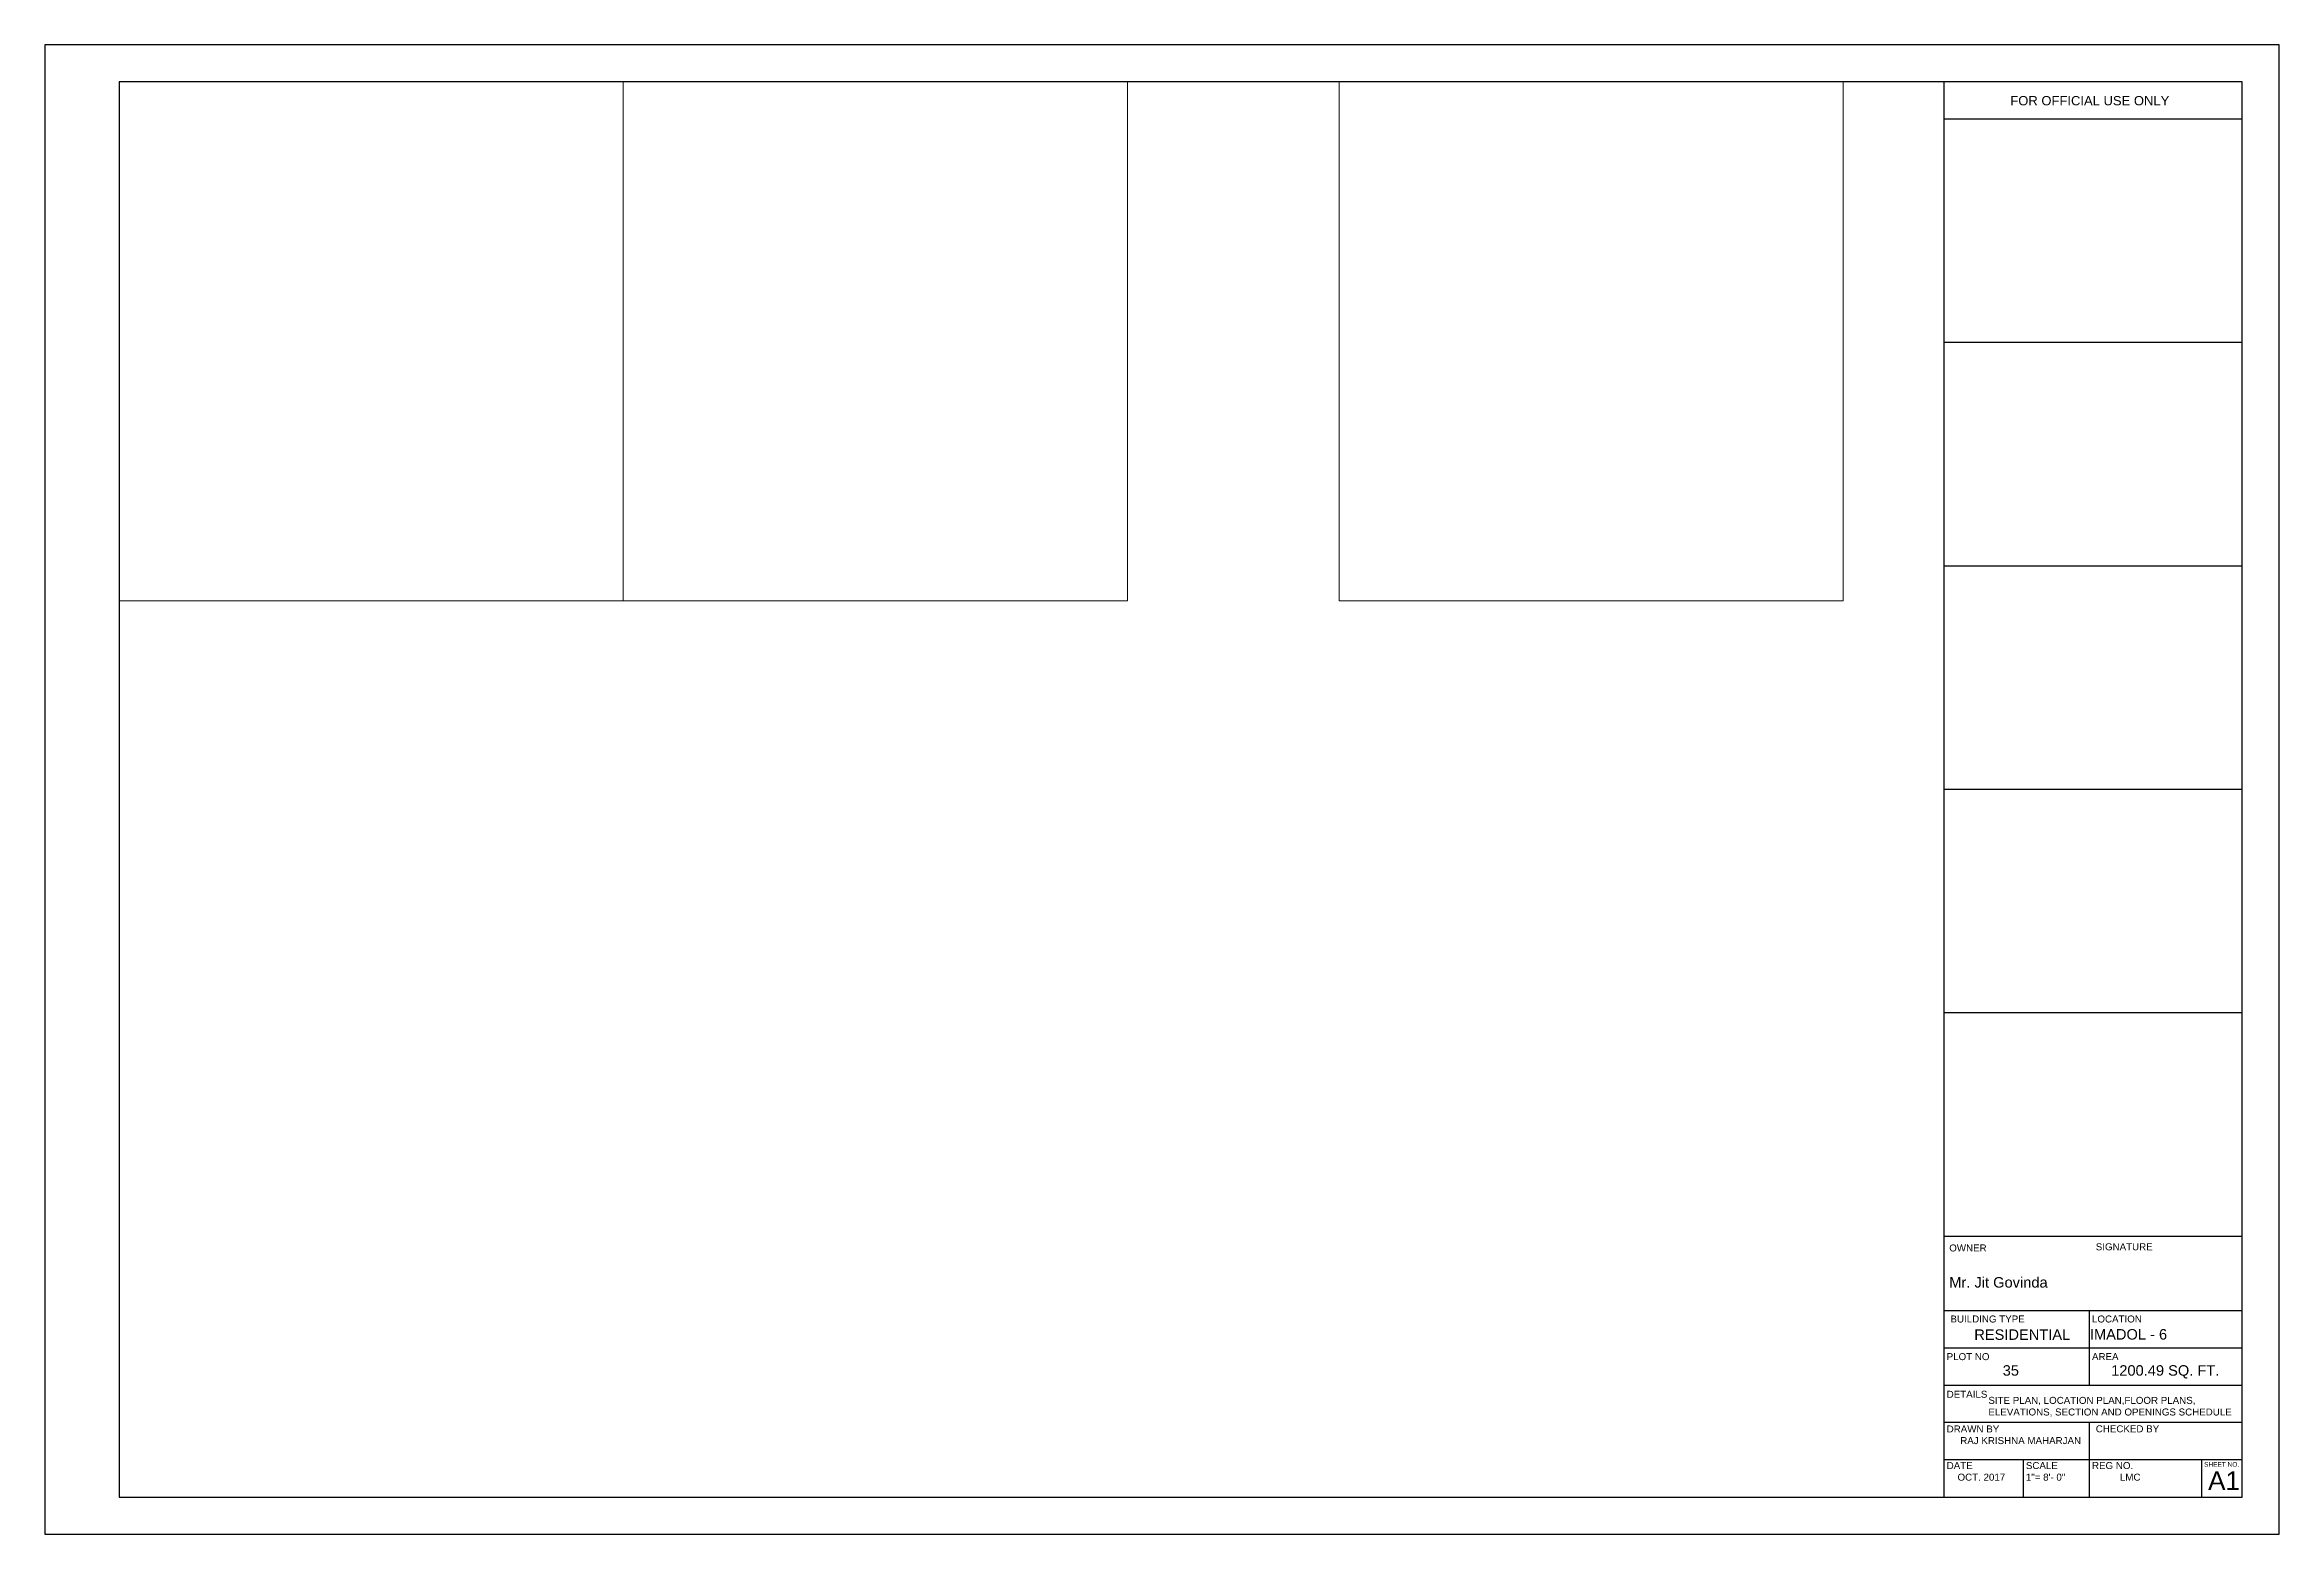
# Paper-space layout 'Layout1' of a CAD drawing. Header units: metres. Extents: x 568 to 1330, y -36 to 472.
import ezdxf

# ---------------------------------------------------------------- set-up
doc = ezdxf.new("R2010")
doc.units = ezdxf.units.M
doc.header["$LTSCALE"] = 12.7
doc.layers.add('A-Wall', color=7, linetype='Continuous')
doc.layers.add('TEXT', color=220, linetype='Continuous', lineweight=9)
doc.styles.add('ramon', font='arial.ttf')

psp = doc.layouts.get("Layout1")

# ---------------------------------------------------------------- linework, layer by layer
at = {"layer": 'A-Wall'}
for p, q in [((1317.69, 458.87), (593.79, 458.87)), ((593.79, 458.87), (593.79, -23.73)), ((1216.09, -23.73), (1216.09, 458.87)), ((1317.69, -23.73), (1317.69, 458.87)), ((1317.69, 446.17), (1216.09, 446.17)), ((1317.69, 369.97), (1216.09, 369.97)), ((1317.69, 293.77), (1216.09, 293.77)), ((1317.69, 217.57), (1216.09, 217.57)), ((1317.69, 141.37), (1216.09, 141.37)), ((1317.69, 65.17), (1216.09, 65.17)), ((1317.69, 39.77), (1216.09, 39.77)), ((1265.6, 39.77), (1265.6, 14.37)), ((1317.69, 27.07), (1216.09, 27.07)), ((1317.69, 14.37), (1216.09, 14.37)), ((1317.69, 1.67), (1216.09, 1.67)), ((1265.6, 1.67), (1265.6, -23.73)), ((1317.69, -11.03), (1216.09, -11.03)), ((1243.1, -11.03), (1243.1, -23.73)), ((1303.83, -11.03), (1303.83, -23.73)), ((593.79, -23.73), (1317.69, -23.73))]:
    psp.add_line(p, q, dxfattribs=at)
at = {"layer": 'Defpoints'}
psp.add_lwpolyline([(568.39, -36.43), (1330.39, -36.43), (1330.39, 471.57), (568.39, 471.57)], close=True, dxfattribs=at)

# ---------------------------------------------------------------- texts
at = {"layer": 'TEXT', "attachment_point": 1, "style": 'ramon'}
for s, insert, char_height, width in [('FOR OFFICIAL USE ONLY', (1238.67, 454.06), 3.175, 61.3519), ('OWNER', (1217.85, 62.41), 2.381, 46.0139), ('SIGNATURE', (1267.81, 62.81), 2.381, 46.0139), ('Mr. Jit Govinda', (1217.85, 51.28), 3.5719, 94.5966), ('BUILDING TYPE', (1218.26, 38.19), 2.3813, 46.0139), ('LOCATION', (1266.52, 38.19), 2.381, 46.0139), ('RESIDENTIAL', (1226.38, 33.46), 3.5719, 69.0208), ('^IIMADOL - 6', (1251.52, 33.55), 3.5719, 69.0208), ('PLOT NO', (1216.97, 25.35), 2.381, 46.0139), ('AREA', (1266.52, 25.35), 2.381, 46.0139), ('35', (1236.07, 21.24), 3.572, 23.1905), ('^I1200.49 SQ. FT.', (1258.77, 21.24), 3.5719, 69.0208), ('DETAILS', (1216.97, 12.52), 2.381, 46.0139), ('SITE PLAN, LOCATION PLAN,FLOOR PLANS, ELEVATIONS, SECTION AND OPENINGS SCHEDULE', (1231.19, 10.44), 2.3813, 84.1128), ('DRAWN BY\\P     RAJ KRISHNA MAHARJAN', (1216.97, 0.68), 2.3813, 77.7285), ('CHECKED BY', (1267.81, 0.73), 2.381, 46.0139), ('DATE\\P    OCT. 2017', (1216.97, -11.79), 2.3813, 46.0139), ('SCALE\\P1"= 8\'- 0"', (1243.97, -11.79), 2.381, 46.0139), ('REG NO.\\P^ILMC', (1266.52, -11.79), 2.381, 46.0139), ('SHEET NO.', (1304.75, -11.79), 1.587, 11.7096), ('A1', (1306.12, -14.95), 6.35, 5.879)]:
    psp.add_mtext(s, dxfattribs=dict(at, insert=insert, char_height=char_height, width=width))

# ---------------------------------------------------------------- viewports
at = {"layer": 'Defpoints'}
psp.add_viewport(center=(679.75, 370.41), size=(171.9, 176.91), view_center_point=(3017.5631, 21.884), view_height=668.63671, dxfattribs=at)
for center, view_center_point, view_height, status in [((851.65, 370.41), (4043.6266, 77.1459), 668.6379, 3), ((1095.71, 370.41), (5156.1959, 74.5459), 668.63614, 4)]:
    psp.add_viewport(center=center, size=(171.9, 176.91), view_center_point=view_center_point, view_height=view_height, status=status, dxfattribs=at)

doc.saveas('drawing.dxf')
